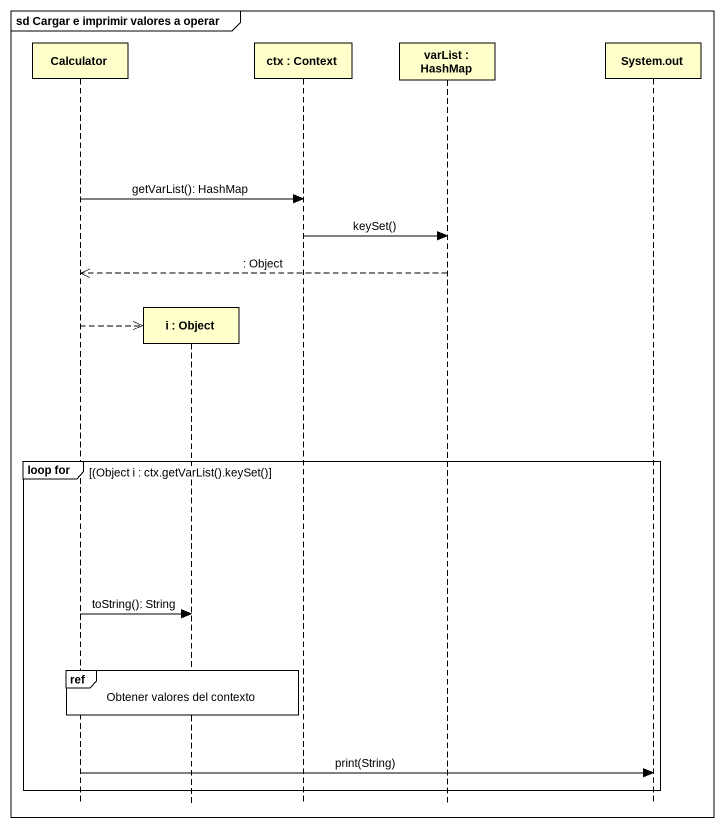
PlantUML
@startuml
mainframe sd Cargar e imprimir valores a operar
hide footbox
participant Calculator
participant "i : Object" as i
participant "ctx : Context" as ctx
participant "varList : HashMap" as varList
participant "System.out" as System_out

Calculator -> ctx : getVarList(): HashMap
ctx -> varList : keySet()
varList -->> Calculator : : Object
Calculator -->> i **
group loop for [(Object i : ctx.getVarList().keySet()]
  Calculator -> i : toString(): String
  ref over Calculator, i : Obtener valores del contexto
  Calculator -> System_out : print(String)
end
@enduml
